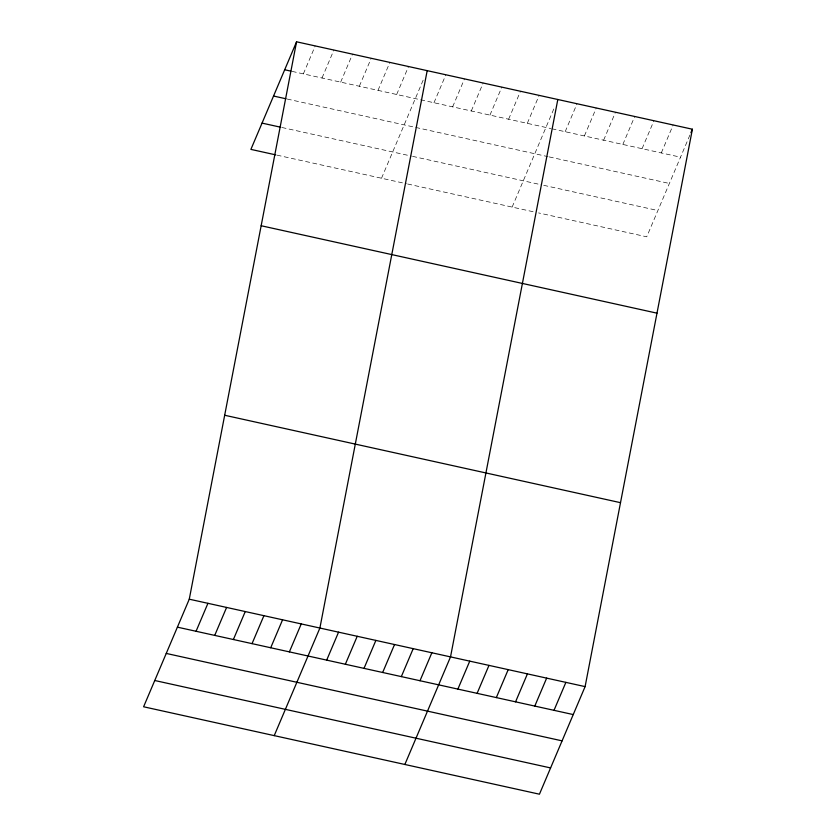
<?xml version="1.0" encoding="UTF-8"?>
<svg xmlns="http://www.w3.org/2000/svg" width="836" height="836" viewBox="0 0 836 836"><rect width="100%" height="100%" fill="white"/><g stroke="black" fill="none" stroke-linecap="round" stroke-linejoin="round"><path stroke-width="0.63" stroke-dasharray="4.18 3.13" d="M303.353 73.882L315.224 45.917M322.017 77.999L333.888 50.045M340.67 82.127L352.541 54.162M359.334 86.244L371.205 58.29M377.997 90.372L389.869 62.407M396.661 94.489L408.522 66.525M381.519 178.235L424.218 77.643M433.978 102.734L445.849 74.77M452.642 106.851L464.502 78.887M471.295 110.969L483.166 83.015M489.959 115.096L501.83 87.132M508.622 119.214L520.494 91.26M527.286 123.341L539.147 95.377M512.144 207.077L554.843 106.486M565.167 131.701L577.039 103.748M584.395 135.954L596.267 107.99M603.623 140.197L615.484 112.233M622.851 144.44L634.712 116.486M642.069 148.693L653.94 120.729M661.297 152.936L673.168 124.972M689.919 135.045L646.73 236.807L538.583 212.919M292.161 71.405L550.746 128.525M551.948 128.786L680.525 157.178M287.229 99.056L548.008 156.656M549.21 156.917L669.375 183.46M281.951 127.5L411.333 156.081M412.576 156.353L541.32 184.787M543.724 185.32L657.88 210.526M277.019 155.151L406.4 183.732M407.644 184.004L533.776 211.863"/><path stroke-width="1.25" d="M189.27 599.193L296.561 41.8L692.396 129.225L585.106 686.617L539.439 794.2L143.604 706.775L189.27 599.193L585.106 686.617M427.186 70.652L319.895 628.045L274.229 735.628M557.811 99.494L450.52 656.897L404.854 764.48M296.561 41.8L250.894 149.383L275.775 154.879M196.063 631.274L207.934 603.32M214.727 635.402L226.598 607.438M233.39 639.519L245.251 611.555M252.044 643.636L263.915 615.683M270.707 647.764L282.578 619.8M289.371 651.881L301.242 623.928M326.688 660.126L338.559 632.162M345.352 664.244L357.223 636.29M364.015 668.372L375.876 640.407M382.669 672.489L394.54 644.525M401.332 676.606L413.203 648.652M419.996 680.734L431.857 652.77M690.912 132.715L692.396 129.225M457.877 689.104L469.748 661.14M477.105 693.347L488.976 665.383M496.333 697.59L508.204 669.636M515.561 701.832L527.422 673.879M534.789 706.086L546.65 678.121M554.007 710.328L565.878 682.364M284.689 69.764L290.918 71.133M273.539 96.035L285.985 98.784M262.044 123.111L280.708 127.229M261.156 225.741L656.991 313.166M224.675 415.252L620.511 502.676M177.41 627.157L573.235 714.571M166.249 653.428L562.085 740.853M154.764 680.504L550.59 767.929"/></g></svg>
